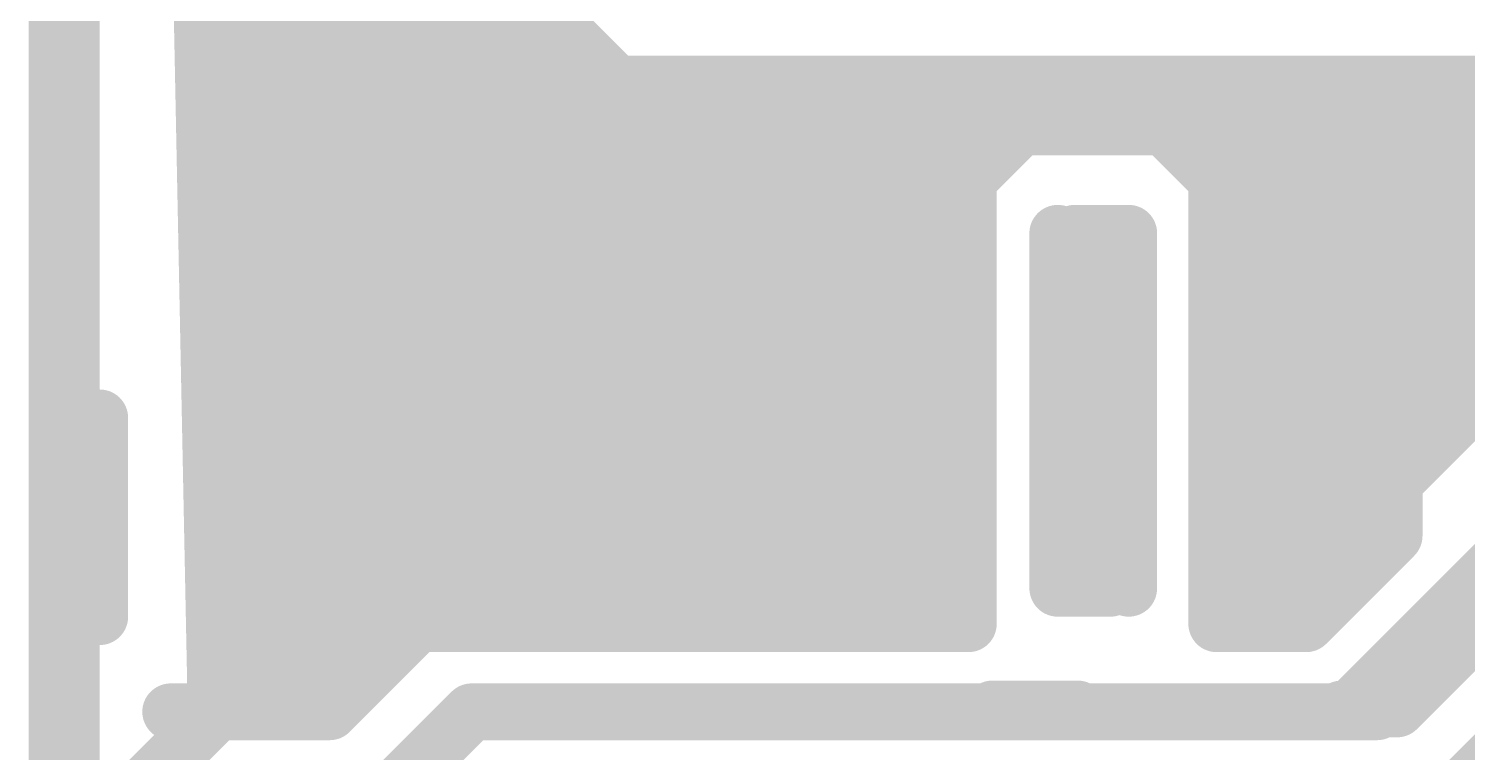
# Model space of a CAD drawing. Extents: x 13 to 23.9, y 0.2 to 11.6.
# Drawn here: x 14.242 to 15.256, y 0.921 to 1.43 of the extents above; entities that cross this region are included whole.
import ezdxf

# ---------------------------------------------------------------- set-up
doc = ezdxf.new("R2010")
doc.units = 0
doc.header["$MEASUREMENT"] = 0
doc.layers.add('BOTTOM', color=250, linetype='Continuous')
doc.layers.get('0').off()

# ---------------------------------------------------------------- blocks, each defined once
blk = doc.blocks.new('POLY_S8_L2_47686')
at = {"layer": 'BOTTOM'}
for points in [[(18.4, 21.375), (18.8, 20.85), (18.25, 21.375)], [(18.262, 20.775), (18.25, 21.375), (18.35, 20.775)], [(18.35, 20.775), (18.25, 21.375), (18.437, 20.837)], [(18.437, 20.837), (18.25, 21.375), (18.8, 20.85)], [(18.587, 21.212), (18.8, 20.85), (18.4, 21.375)], [(18.8, 21.212), (18.8, 20.85), (18.587, 21.212)]]:
    blk.add_solid(points, dxfattribs=at)
blk = doc.blocks.new('UNIT_DISC')
at = {"linetype": 'Continuous', "const_width": 0.5}
blk.add_lwpolyline([(0.25, 0, 1), (-0.25, 0, 1)], format="xyb", close=True, dxfattribs=at)
blk = doc.blocks.new('POLY_S12_L2_47687')
at = {"layer": 'BOTTOM'}
for points in [[(19.362, 21.312), (19.362, 21.225), (19.237, 21.212)], [(19.462, 21.312), (19.362, 21.225), (19.362, 21.312)], [(19.362, 21.075), (19.237, 21.037), (19.362, 21.225)], [(19.237, 21.037), (19.237, 21.212), (19.362, 21.225)], [(19, 21.2), (19.237, 21.212), (19, 20.837)], [(19, 20.837), (19.237, 21.212), (19.062, 20.837)], [(19.062, 20.837), (19.237, 21.212), (19.112, 20.937)], [(19.112, 20.937), (19.237, 21.212), (19.175, 21)], [(19.175, 21), (19.237, 21.212), (19.237, 21.037)], [(19.112, 20.887), (19.062, 20.837), (19.112, 20.937)]]:
    blk.add_solid(points, dxfattribs=at)

msp = doc.modelspace()

# ---------------------------------------------------------------- linework, layer by layer
at = {"layer": 'BOTTOM', "linetype": 'Continuous'}
for points, const_width in [([(14.2672, 0.3374), (14.2672, 2.2994)], 0.05), ([(14.4422, 1.2244), (14.4422, 1.8124)], 0.04), ([(14.3802, 0.9544), (14.3802, 1.7884)], 0.04), ([(14.4922, 1.5484), (14.6542, 1.3864)], 0.05), ([(14.6542, 1.3864), (15.3292, 1.3864)], 0.05), ([(14.8922, 1.3494), (14.9292, 1.3864)], 0.04), ([(14.9292, 1.3864), (15.0422, 1.3864)], 0.04), ([(15.0422, 1.3864), (15.0792, 1.3494)], 0.04), ([(14.9042, 1.3244), (14.9412, 1.3614)], 0.04), ([(14.9412, 1.3614), (15.0422, 1.3614)], 0.04), ([(15.0422, 1.3614), (15.0792, 1.3244)], 0.04), ([(14.8922, 1.0114), (14.8922, 1.3494)], 0.04), ([(15.0792, 1.3114), (15.0792, 1.3494)], 0.04), ([(14.9042, 1.0114), (14.9042, 1.3244)], 0.04), ([(15.0792, 1.2864), (15.0792, 1.3244)], 0.04), ([(15.0792, 1.0114), (15.0792, 1.3114)], 0.04), ([(14.9672, 1.0364), (14.9672, 1.2864)], 0.04), ([(14.9792, 1.2864), (15.0172, 1.2864)], 0.04), ([(15.0172, 1.0364), (15.0172, 1.2864)], 0.04), ([(14.9922, 1.0494), (14.9922, 1.2744)], 0.04), ([(14.5042, 1.2504), (14.5922, 1.1624)], 0.04), ([(14.4422, 1.0994), (14.4422, 1.2374)], 0.04), ([(14.4422, 1.2244), (14.5292, 1.1374)], 0.04), ([(15.2042, 1.1114), (15.3042, 1.2114)], 0.04), ([(14.2922, 1.0164), (14.2922, 1.1564)], 0.04), ([(14.4572, 1.1654), (14.5062, 1.1164)], 0.04), ([(15.1732, 0.9514), (15.3722, 1.1504)], 0.04), ([(15.1742, 0.9514), (15.3732, 1.1504)], 0.04), ([(15.2062, 0.9514), (15.4052, 1.1504)], 0.04), ([(14.4422, 1.1374), (14.4802, 1.0994)], 0.04), ([(14.5292, 1.0874), (14.5292, 1.1374)], 0.04), ([(14.4422, 1.0674), (14.4422, 1.1154)], 0.04), ([(14.5062, 1.0954), (14.5062, 1.1164)], 0.04), ([(15.2042, 1.0734), (15.2042, 1.1114)], 0.04), ([(14.4422, 1.0994), (14.4542, 1.0874)], 0.04), ([(14.5302, 1.0674), (14.5302, 1.1034)], 0.04), ([(14.4422, 1.0674), (14.5302, 1.0674)], 0.04), ([(15.1422, 1.0114), (15.2042, 1.0734)], 0.04), ([(15.1412, 0.7854), (15.4112, 1.0554)], 0.04), ([(14.9672, 1.0364), (15.0042, 1.0364)], 0.04), ([(14.4542, 0.9494), (14.5162, 1.0114)], 0.04), ([(14.5162, 1.0114), (14.8922, 1.0114)], 0.04), ([(14.7922, 1.0114), (14.9042, 1.0114)], 0.04), ([(15.0792, 1.0114), (15.1422, 1.0114)], 0.04), ([(14.3032, 0.8774), (14.3802, 0.9544)], 0.04), ([(14.3422, 0.9494), (14.4542, 0.9494)], 0.04), ([(14.4922, 0.8874), (14.5542, 0.9494)], 0.04), ([(14.5542, 0.9494), (15.1922, 0.9494)], 0.04), ([(14.9212, 0.9514), (14.9812, 0.9514)], 0.04), ([(15.1672, 0.9514), (15.2062, 0.9514)], 0.04)]:
    msp.add_lwpolyline(points, dxfattribs=dict(at, const_width=const_width))

# ---------------------------------------------------------------- block references
for name in ['POLY_S8_L2_47686', 'POLY_S12_L2_47687']:
    msp.add_blockref(name, (-3.9078, -19.8256))
at = {"layer": 'BOTTOM'}
for p, xscale, yscale, zscale in [((14.6542, 1.3864), 0.05000000000000071, 0.05000000000000071, 0.05), ((14.6542, 1.3864), 0.05000000000000071, 0.05000000000000071, 0.05), ((14.9292, 1.3864), 0.03999999999999915, 0.03999999999999915, 0.04), ((14.9292, 1.3864), 0.03999999999999915, 0.03999999999999915, 0.04), ((15.0422, 1.3864), 0.03999999999999915, 0.03999999999999915, 0.04), ((15.0422, 1.3864), 0.03999999999999915, 0.03999999999999915, 0.04), ((14.9412, 1.3614), 0.03999999999999915, 0.03999999999999915, 0.04), ((14.9412, 1.3614), 0.03999999999999915, 0.03999999999999915, 0.04), ((15.0422, 1.3614), 0.03999999999999915, 0.03999999999999915, 0.04), ((15.0422, 1.3614), 0.03999999999999915, 0.03999999999999915, 0.04), ((14.8922, 1.3494), 0.03999999999999915, 0.03999999999999915, 0.04), ((14.8922, 1.3494), 0.03999999999999915, 0.03999999999999915, 0.04), ((15.0792, 1.3494), 0.03999999999999915, 0.03999999999999915, 0.04), ((15.0792, 1.3494), 0.03999999999999915, 0.03999999999999915, 0.04), ((14.9042, 1.3244), 0.03999999999999915, 0.03999999999999915, 0.04), ((14.9042, 1.3244), 0.03999999999999915, 0.03999999999999915, 0.04), ((15.0792, 1.3244), 0.03999999999999915, 0.03999999999999915, 0.04), ((15.0792, 1.3244), 0.03999999999999915, 0.03999999999999915, 0.04), ((15.0792, 1.3114), 0.03999999999999915, 0.03999999999999915, 0.04), ((15.0792, 1.3114), 0.03999999999999915, 0.03999999999999915, 0.04), ((14.9672, 1.2864), 0.03999999999999915, 0.03999999999999915, 0.04), ((14.9792, 1.2864), 0.03999999999999915, 0.03999999999999915, 0.04), ((15.0172, 1.2864), 0.03999999999999915, 0.03999999999999915, 0.04), ((15.0172, 1.2864), 0.03999999999999915, 0.03999999999999915, 0.04), ((15.0792, 1.2864), 0.03999999999999915, 0.03999999999999915, 0.04), ((14.9922, 1.2744), 0.03999999999999915, 0.03999999999999915, 0.04), ((14.5042, 1.2504), 0.03999999999999915, 0.03999999999999915, 0.04), ((14.4422, 1.2374), 0.03999999999999915, 0.03999999999999915, 0.04), ((14.4422, 1.2244), 0.03999999999999915, 0.03999999999999915, 0.04), ((14.4422, 1.2244), 0.03999999999999915, 0.03999999999999915, 0.04), ((14.2922, 1.1564), 0.03999999999999915, 0.03999999999999915, 0.04), ((14.4572, 1.1654), 0.03999999999999915, 0.03999999999999915, 0.04), ((14.5922, 1.1624), 0.03999999999999915, 0.03999999999999915, 0.04), ((14.4422, 1.1374), 0.03999999999999915, 0.03999999999999915, 0.04), ((14.5292, 1.1374), 0.03999999999999915, 0.03999999999999915, 0.04), ((14.5292, 1.1374), 0.03999999999999915, 0.03999999999999915, 0.04), ((14.4422, 1.1154), 0.03999999999999915, 0.03999999999999915, 0.04), ((14.5062, 1.1164), 0.03999999999999915, 0.03999999999999915, 0.04), ((14.5062, 1.1164), 0.03999999999999915, 0.03999999999999915, 0.04), ((15.2042, 1.1114), 0.03999999999999915, 0.03999999999999915, 0.04), ((15.2042, 1.1114), 0.03999999999999915, 0.03999999999999915, 0.04), ((14.4422, 1.0994), 0.03999999999999915, 0.03999999999999915, 0.04), ((14.4422, 1.0994), 0.03999999999999915, 0.03999999999999915, 0.04), ((14.4802, 1.0994), 0.03999999999999915, 0.03999999999999915, 0.04), ((14.5062, 1.0954), 0.03999999999999915, 0.03999999999999915, 0.04), ((14.5302, 1.1034), 0.03999999999999915, 0.03999999999999915, 0.04), ((14.4542, 1.0874), 0.03999999999999915, 0.03999999999999915, 0.04), ((14.5292, 1.0874), 0.03999999999999915, 0.03999999999999915, 0.04), ((14.4422, 1.0674), 0.03999999999999915, 0.03999999999999915, 0.04), ((14.4422, 1.0674), 0.03999999999999915, 0.03999999999999915, 0.04), ((14.5302, 1.0674), 0.03999999999999915, 0.03999999999999915, 0.04), ((14.5302, 1.0674), 0.03999999999999915, 0.03999999999999915, 0.04), ((15.2042, 1.0734), 0.03999999999999915, 0.03999999999999915, 0.04), ((15.2042, 1.0734), 0.03999999999999915, 0.03999999999999915, 0.04), ((14.9922, 1.0494), 0.03999999999999915, 0.03999999999999915, 0.04), ((14.9672, 1.0364), 0.03999999999999915, 0.03999999999999915, 0.04), ((14.9672, 1.0364), 0.03999999999999915, 0.03999999999999915, 0.04), ((15.0042, 1.0364), 0.03999999999999915, 0.03999999999999915, 0.04), ((15.0172, 1.0364), 0.03999999999999915, 0.03999999999999915, 0.04), ((14.2922, 1.0164), 0.03999999999999915, 0.03999999999999915, 0.04), ((14.5162, 1.0114), 0.03999999999999915, 0.03999999999999915, 0.04), ((14.5162, 1.0114), 0.03999999999999915, 0.03999999999999915, 0.04), ((14.7922, 1.0114), 0.03999999999999915, 0.03999999999999915, 0.04), ((14.8922, 1.0114), 0.03999999999999915, 0.03999999999999915, 0.04), ((14.8922, 1.0114), 0.03999999999999915, 0.03999999999999915, 0.04), ((14.9042, 1.0114), 0.03999999999999915, 0.03999999999999915, 0.04), ((14.9042, 1.0114), 0.03999999999999915, 0.03999999999999915, 0.04), ((15.0792, 1.0114), 0.03999999999999915, 0.03999999999999915, 0.04), ((15.0792, 1.0114), 0.03999999999999915, 0.03999999999999915, 0.04), ((15.1422, 1.0114), 0.03999999999999915, 0.03999999999999915, 0.04), ((15.1422, 1.0114), 0.03999999999999915, 0.03999999999999915, 0.04), ((14.3802, 0.9544), 0.03999999999999915, 0.03999999999999915, 0.04), ((14.3802, 0.9544), 0.03999999999999915, 0.03999999999999915, 0.04), ((14.3422, 0.9494), 0.03999999999999915, 0.03999999999999915, 0.04), ((14.4542, 0.9494), 0.03999999999999915, 0.03999999999999915, 0.04), ((14.4542, 0.9494), 0.03999999999999915, 0.03999999999999915, 0.04), ((14.5542, 0.9494), 0.03999999999999915, 0.03999999999999915, 0.04), ((14.5542, 0.9494), 0.03999999999999915, 0.03999999999999915, 0.04), ((14.9212, 0.9514), 0.03999999999999915, 0.03999999999999915, 0.04), ((14.9812, 0.9514), 0.03999999999999915, 0.03999999999999915, 0.04), ((15.1672, 0.9514), 0.03999999999999915, 0.03999999999999915, 0.04), ((15.1732, 0.9514), 0.03999999999999915, 0.03999999999999915, 0.04), ((15.1742, 0.9514), 0.03999999999999915, 0.03999999999999915, 0.04), ((15.1922, 0.9494), 0.03999999999999915, 0.03999999999999915, 0.04), ((15.2062, 0.9514), 0.03999999999999915, 0.03999999999999915, 0.04), ((15.2062, 0.9514), 0.03999999999999915, 0.03999999999999915, 0.04)]:
    msp.add_blockref('UNIT_DISC', p, dxfattribs=dict(at, xscale=xscale, yscale=yscale, zscale=zscale))

doc.saveas('drawing.dxf')
